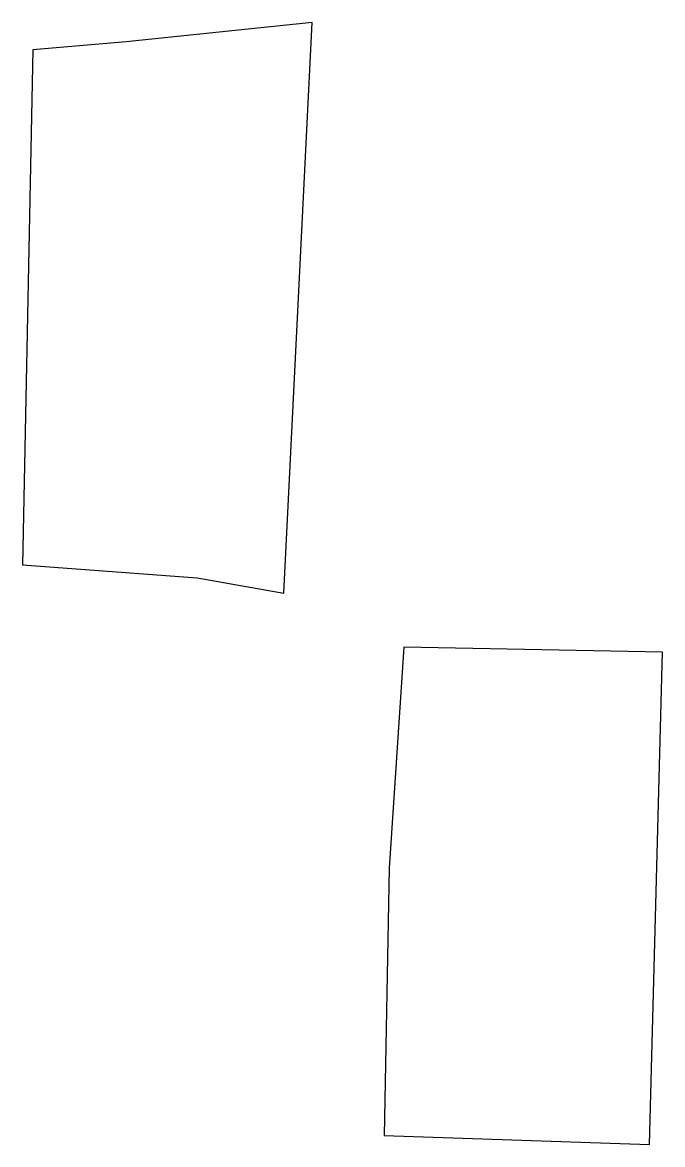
# Model space of a CAD drawing. Header units: millimetres. Extents: x 612939.7 to 612957.1, y 1317764 to 1317794.3.
import ezdxf

# ---------------------------------------------------------------- set-up
doc = ezdxf.new("R2010")
doc.units = ezdxf.units.MM
doc.layers.add('CVL_CUADCON_TIT', color=1, linetype='Continuous')

msp = doc.modelspace()

# ---------------------------------------------------------------- linework, layer by layer
at = {"layer": 'CVL_CUADCON_TIT', "color": 2, "lineweight": 30, "ltscale": 0.5, "flags": 128}
for points in [[(612947.572, 1317794.328), (612942.539, 1317793.807), (612940.015, 1317793.583), (612939.732, 1317779.653), (612944.459, 1317779.301), (612946.808, 1317778.886), (612947.572, 1317794.328)], [(612950.055, 1317777.427), (612949.652, 1317771.441), (612949.517, 1317764.209), (612956.702, 1317763.964), (612957.055, 1317777.285), (612950.055, 1317777.427)]]:
    msp.add_lwpolyline(points, dxfattribs=at)

doc.saveas('drawing.dxf')
